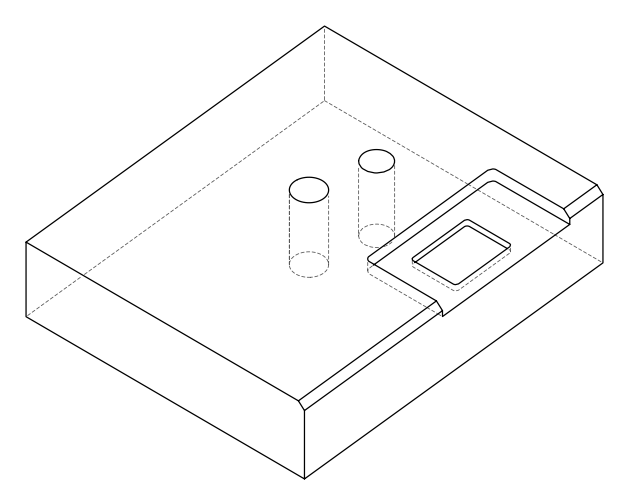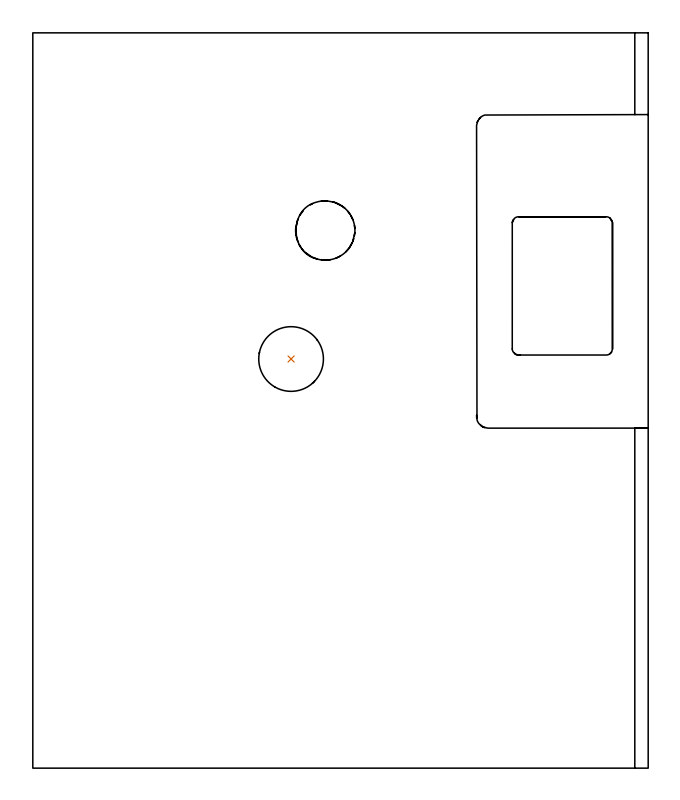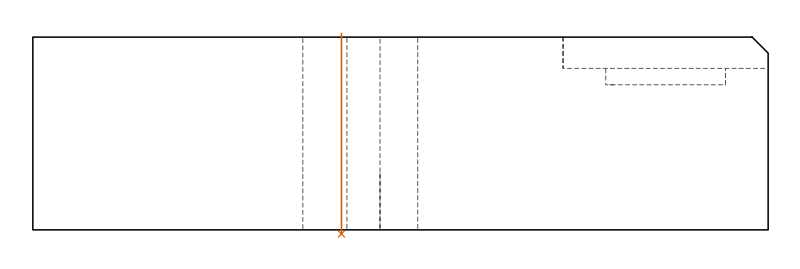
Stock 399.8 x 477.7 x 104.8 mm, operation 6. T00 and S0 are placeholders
(PLAN: 6 operations, 4 tool changes, 78.7 min)
(1 AREA_MILL | FG_CHAMFER_SURFACE | UGT0205_001 | 7.23 min | 8556 mm3)
(2 AREA_MILL_1 | FG_CHAMFER_SURFACE_1 | UGT0205_001 | 1.86 min | 2202 mm3)
(3 MILL_RECTANGULAR_POCKET | POCKET_RECTANGULAR_STRAIGHT | UGT0201_007 | Follow Part, ap 2, ae 75% | 26.83 min | 151058 mm3)
(4 MILL_SLOT | SLOT_PARTIAL_RECTANGULAR | UGT0201_103 | Follow Part, ap 3.5, ae 75% | 36.51 min | 286216 mm3)
(5 MILL_THROUGH_HOLE_FROM_SOLID_MATERIAL | STEP1HOLE_1 | UGT0201_018 | Circular | 5.79 min | 121981 mm3)
(6 INDEXABLE_INSERT_DRILL_THROUGH_HOLE_FROM_SOLID | STEP1HOLE | NXT0302_036 | 0.44 min | 145099 mm3)
(TOOL UGT0205_001 | Chamfer Mill 20 x 3 x 45 deg. | D20 FL50 Z2)
(TOOL UGT0201_007 | End Mill 8 mm | D8 FL19 Z4)
(TOOL UGT0201_103 | End Mill 14 mm | D14 FL19 Z2)
(TOOL UGT0201_018 | End mill 30 mm | D30 FL50 Z4)
(TOOL NXT0302_036 | Index. Insert Drill 42mm [880-D4200L50-05] | D42 PA176 FL210 Z2)
(OP 6 INDEXABLE_INSERT_DRILL_THROUGH_HOLE_FROM_SOLID)
G17 G21 G94 G90
T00 M6
G54
G17 G0 G90 X167.8 Y265.8 S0 M3
G43 Z114.8 H1
G94 G81 G98 Z-2.233 F250. R106.8
G80
M5
M2
